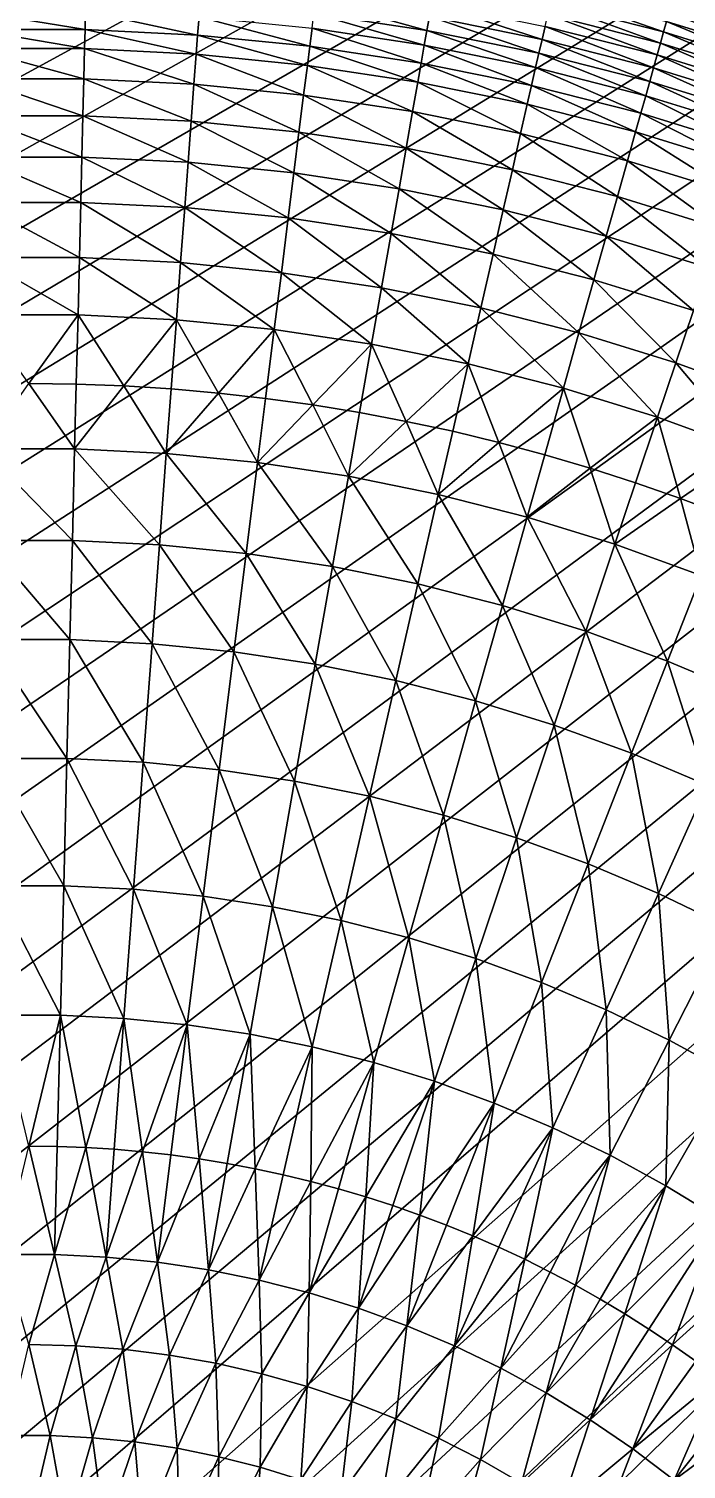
# Model space of a CAD drawing. Header units: millimetres. Extents: x -260 to 430, y -260 to 260.
# Drawn here: x 0 to 25.9, y 32.3 to 89 of the extents above; entities that cross this region are included whole.
import ezdxf

# ---------------------------------------------------------------- set-up
doc = ezdxf.new("R2010")
doc.units = ezdxf.units.MM
doc.header["$MEASUREMENT"] = 0
doc.layers.add('MESH_3D', color=2, linetype='CONTINUOUS')

msp = doc.modelspace()

# ---------------------------------------------------------------- linework, layer by layer
at = {"layer": 'MESH_3D'}
for points in [[(181.542, 186.125, 2950), (-259.919, 6.482, 2950), (-260, 0, 2950)], [(181.542, 186.125, 2950), (-260, 0, 2950), (-259.919, -6.482, 2950)], [(181.542, 186.125, 2950), (-259.677, 12.96, 2950), (-259.919, 6.482, 2950)], [(181.542, 186.125, 2950), (-259.919, -6.482, 2950), (-259.677, -12.96, 2950)], [(181.542, 186.125, 2950), (-259.273, 19.43, 2950), (-259.677, 12.96, 2950)], [(181.542, 186.125, 2950), (-259.677, -12.96, 2950), (-259.273, -19.43, 2950)], [(181.542, 186.125, 2950), (-258.708, 25.888, 2950), (-259.273, 19.43, 2950)], [(181.542, 186.125, 2950), (-259.273, -19.43, 2950), (-258.708, -25.888, 2950)], [(181.542, 186.125, 2950), (-257.982, 32.329, 2950), (-258.708, 25.888, 2950)], [(181.542, 186.125, 2950), (-258.708, -25.888, 2950), (-257.982, -32.329, 2950)], [(181.542, 186.125, 2950), (-257.096, 38.751, 2950), (-257.982, 32.329, 2950)], [(181.542, 186.125, 2950), (-257.982, -32.329, 2950), (-257.096, -38.751, 2950)], [(181.542, 186.125, 2950), (-256.05, 45.149, 2950), (-257.096, 38.751, 2950)], [(181.542, 186.125, 2950), (-257.096, -38.751, 2950), (-256.05, -45.149, 2950)], [(181.542, 186.125, 2950), (-254.845, 51.518, 2950), (-256.05, 45.149, 2950)], [(181.542, 186.125, 2950), (-256.05, -45.149, 2950), (-254.845, -51.518, 2950)], [(181.542, 186.125, 2950), (-253.481, 57.855, 2950), (-254.845, 51.518, 2950)], [(181.542, 186.125, 2950), (-254.845, -51.518, 2950), (-253.481, -57.855, 2950)], [(181.542, 186.125, 2950), (-251.96, 64.157, 2950), (-253.481, 57.855, 2950)], [(181.542, 186.125, 2950), (-253.481, -57.855, 2950), (-251.96, -64.157, 2950)], [(181.542, 186.125, 2950), (-250.282, 70.419, 2950), (-251.96, 64.157, 2950)], [(181.542, 186.125, 2950), (-251.96, -64.157, 2950), (-250.282, -70.419, 2950)], [(181.542, 186.125, 2950), (-248.449, 76.636, 2950), (-250.282, 70.419, 2950)], [(181.542, 186.125, 2950), (-250.282, -70.419, 2950), (-248.449, -76.636, 2950)], [(181.542, 186.125, 2950), (-246.461, 82.807, 2950), (-248.449, 76.636, 2950)], [(181.542, 186.125, 2950), (-248.449, -76.636, 2950), (-246.461, -82.807, 2950)], [(181.542, 186.125, 2950), (-246.461, -82.807, 2950), (-244.32, -88.925, 2950)], [(181.542, 186.125, 2950), (-236.992, 106.935, 2950), (-246.461, 82.807, 2950)], [(181.542, 186.125, 2950), (-244.32, -88.925, 2950), (-242.027, -94.989, 2950)], [(181.542, 186.125, 2950), (-242.027, -94.989, 2950), (-239.584, -100.993, 2950)], [(181.542, 186.125, 2950), (-239.584, -100.993, 2950), (-236.992, -106.935, 2950)], [(181.542, 186.125, 2950), (-236.992, -106.935, 2950), (-234.252, -112.81, 2950)], [(181.542, 186.125, 2950), (-234.252, -112.81, 2950), (-231.367, -118.615, 2950)], [(181.542, 186.125, 2950), (-231.367, -118.615, 2950), (-228.338, -124.346, 2950)], [(181.542, 186.125, 2950), (-228.338, -124.346, 2950), (-225.167, -130, 2950)], [(181.542, 186.125, 2950), (-225.167, -130, 2950), (-221.856, -135.573, 2950)], [(181.542, 186.125, 2950), (-221.856, -135.573, 2950), (-218.407, -141.062, 2950)], [(181.542, 186.125, 2950), (-218.407, -141.062, 2950), (-214.822, -146.463, 2950)], [(181.542, 186.125, 2950), (-214.822, -146.463, 2950), (-211.104, -151.773, 2950)], [(181.542, 186.125, 2950), (-211.104, -151.773, 2950), (-207.254, -156.989, 2950)], [(181.542, 186.125, 2950), (-207.254, -156.989, 2950), (-203.276, -162.107, 2950)], [(181.542, 186.125, 2950), (-203.276, -162.107, 2950), (-199.172, -167.125, 2950)], [(181.542, 186.125, 2950), (-199.172, -167.125, 2950), (-194.943, -172.038, 2950)], [(181.542, 186.125, 2950), (-194.943, -172.038, 2950), (-190.593, -176.845, 2950)], [(181.542, 186.125, 2950), (-190.593, -176.845, 2950), (-186.125, -181.542, 2950)], [(181.542, 186.125, 2950), (-186.125, -181.542, 2950), (-181.542, -186.125, 2950)], [(181.542, 186.125, 2950), (-181.542, -186.125, 2950), (-176.845, -190.593, 2950)], [(181.542, 186.125, 2950), (-176.845, -190.593, 2950), (-172.038, -194.943, 2950)], [(181.542, 186.125, 2950), (-172.038, -194.943, 2950), (-167.125, -199.172, 2950)], [(181.542, 186.125, 2950), (-167.125, -199.172, 2950), (-162.107, -203.276, 2950)], [(181.542, 186.125, 2950), (-162.107, -203.276, 2950), (-156.989, -207.254, 2950)], [(181.542, 186.125, 2950), (-156.989, -207.254, 2950), (-151.773, -211.104, 2950)], [(181.542, 186.125, 2950), (-151.773, -211.104, 2950), (-146.463, -214.822, 2950)], [(181.542, 186.125, 2950), (-146.463, -214.822, 2950), (-141.062, -218.407, 2950)], [(181.542, 186.125, 2950), (-141.062, -218.407, 2950), (-135.573, -221.856, 2950)], [(181.542, 186.125, 2950), (-135.573, -221.856, 2950), (-130, -225.167, 2950)], [(181.542, 186.125, 2950), (-130, -225.167, 2950), (-124.346, -228.338, 2950)], [(181.542, 186.125, 2950), (-124.346, -228.338, 2950), (-118.615, -231.367, 2950)], [(181.542, 186.125, 2950), (-118.615, -231.367, 2950), (-112.81, -234.252, 2950)], [(181.542, 186.125, 2950), (-112.81, -234.252, 2950), (-106.935, -236.992, 2950)], [(181.542, 186.125, 2950), (-106.935, -236.992, 2950), (-100.993, -239.584, 2950)], [(181.542, 186.125, 2950), (-100.993, -239.584, 2950), (-94.989, -242.027, 2950)], [(181.542, 186.125, 2950), (-94.989, -242.027, 2950), (-88.925, -244.32, 2950)], [(181.542, 186.125, 2950), (-88.925, -244.32, 2950), (-82.807, -246.461, 2950)], [(181.542, 186.125, 2950), (-82.807, -246.461, 2950), (-76.636, -248.449, 2950)], [(181.542, 186.125, 2950), (-76.636, -248.449, 2950), (-70.419, -250.282, 2950)], [(181.542, 186.125, 2950), (-70.419, -250.282, 2950), (-64.157, -251.96, 2950)], [(181.542, 186.125, 2950), (-64.157, -251.96, 2950), (-57.855, -253.481, 2950)], [(181.542, 186.125, 2950), (-57.855, -253.481, 2950), (-51.518, -254.845, 2950)], [(181.542, 186.125, 2950), (-51.518, -254.845, 2950), (-45.149, -256.05, 2950)], [(181.542, 186.125, 2950), (-45.149, -256.05, 2950), (-38.751, -257.096, 2950)], [(181.542, 186.125, 2950), (-38.751, -257.096, 2950), (-32.329, -257.982, 2950)], [(181.542, 186.125, 2950), (-32.329, -257.982, 2950), (-25.888, -258.708, 2950)], [(181.542, 186.125, 2950), (-25.888, -258.708, 2950), (-19.43, -259.273, 2950)], [(181.542, 186.125, 2950), (-19.43, -259.273, 2950), (-12.96, -259.677, 2950)], [(181.542, 186.125, 2950), (-12.96, -259.677, 2950), (-6.482, -259.919, 2950)], [(181.542, 186.125, 2950), (-6.482, -259.919, 2950), (0, -260, 2950)], [(181.542, 186.125, 2950), (0, -260, 2950), (6.482, -259.919, 2950)], [(181.542, 186.125, 2950), (6.482, -259.919, 2950), (12.96, -259.677, 2950)], [(181.542, 186.125, 2950), (12.96, -259.677, 2950), (19.43, -259.273, 2950)], [(181.542, 186.125, 2950), (19.43, -259.273, 2950), (25.888, -258.708, 2950)], [(11.292, 90.111, -13.942), (15.673, 88.888, -14.817), (11.223, 89.559, -14.817)], [(11.292, 90.111, -13.942), (15.77, 89.436, -13.942), (15.673, 88.888, -14.817)], [(20.628, 90.379, -10.381), (24.994, 88.833, -11.28), (20.535, 89.969, -11.28)], [(20.628, 90.379, -10.381), (25.108, 89.239, -10.381), (24.994, 88.833, -11.28)], [(25.391, 90.243, -7.688), (29.758, 88.57, -8.586), (25.306, 89.943, -8.586)], [(25.466, 90.511, -6.786), (29.857, 88.866, -7.688), (25.391, 90.243, -7.688)], [(25.391, 90.243, -7.688), (29.857, 88.866, -7.688), (29.758, 88.57, -8.586)], [(25.466, 90.511, -6.786), (29.946, 89.129, -6.786), (29.857, 88.866, -7.688)], [(-2.236, 89.65, -15.675), (2.218, 88.932, -16.667), (-2.218, 88.932, -16.667)], [(-2.236, 89.65, -15.675), (2.236, 89.65, -15.675), (2.218, 88.932, -16.667)], [(2.236, 89.65, -15.675), (6.648, 88.711, -16.667), (2.218, 88.932, -16.667)], [(2.236, 89.65, -15.675), (6.702, 89.427, -15.675), (6.648, 88.711, -16.667)], [(11.223, 89.559, -14.817), (15.572, 88.315, -15.675), (11.151, 88.982, -15.675)], [(11.223, 89.559, -14.817), (15.673, 88.888, -14.817), (15.572, 88.315, -15.675)], [(15.861, 89.953, -13.056), (20.208, 88.538, -13.942), (15.77, 89.436, -13.942)], [(15.861, 89.953, -13.056), (20.325, 89.051, -13.056), (20.208, 88.538, -13.942)], [(20.535, 89.969, -11.28), (24.871, 88.396, -12.172), (20.434, 89.526, -12.172)], [(20.535, 89.969, -11.28), (24.994, 88.833, -11.28), (24.871, 88.396, -12.172)], [(25.211, 89.607, -9.487), (29.525, 87.876, -10.381), (25.108, 89.239, -10.381)], [(25.306, 89.943, -8.586), (29.647, 88.239, -9.487), (25.211, 89.607, -9.487)], [(25.211, 89.607, -9.487), (29.647, 88.239, -9.487), (29.525, 87.876, -10.381)], [(25.306, 89.943, -8.586), (29.758, 88.57, -8.586), (29.647, 88.239, -9.487)], [(6.702, 89.427, -15.675), (11.062, 88.27, -16.667), (6.648, 88.711, -16.667)], [(6.702, 89.427, -15.675), (11.151, 88.982, -15.675), (11.062, 88.27, -16.667)], [(11.151, 88.982, -15.675), (15.448, 87.609, -16.667), (11.062, 88.27, -16.667)], [(11.151, 88.982, -15.675), (15.572, 88.315, -15.675), (15.448, 87.609, -16.667)], [(15.77, 89.436, -13.942), (20.085, 87.997, -14.817), (15.673, 88.888, -14.817)], [(15.77, 89.436, -13.942), (20.208, 88.538, -13.942), (20.085, 87.997, -14.817)], [(20.325, 89.051, -13.056), (24.596, 87.421, -13.942), (20.208, 88.538, -13.942)], [(20.434, 89.526, -12.172), (24.739, 87.927, -13.056), (20.325, 89.051, -13.056)], [(20.325, 89.051, -13.056), (24.739, 87.927, -13.056), (24.596, 87.421, -13.942)], [(20.434, 89.526, -12.172), (24.871, 88.396, -12.172), (24.739, 87.927, -13.056)], [(25.108, 89.239, -10.381), (29.391, 87.477, -11.28), (24.994, 88.833, -11.28)], [(25.108, 89.239, -10.381), (29.525, 87.876, -10.381), (29.391, 87.477, -11.28)], [(-2.218, 88.932, -16.667), (2.218, 88.932, -16.667), (2.199, 88.176, -17.643)], [(-2.218, 88.932, -16.667), (2.199, 88.176, -17.643), (-2.199, 88.176, -17.643)], [(2.218, 88.932, -16.667), (6.591, 87.957, -17.643), (2.199, 88.176, -17.643)], [(2.218, 88.932, -16.667), (6.648, 88.711, -16.667), (6.591, 87.957, -17.643)], [(6.648, 88.711, -16.667), (10.968, 87.519, -17.643), (6.591, 87.957, -17.643)], [(6.648, 88.711, -16.667), (11.062, 88.27, -16.667), (10.968, 87.519, -17.643)], [(15.673, 88.888, -14.817), (19.955, 87.429, -15.675), (15.572, 88.315, -15.675)], [(15.673, 88.888, -14.817), (20.085, 87.997, -14.817), (19.955, 87.429, -15.675)], [(20.208, 88.538, -13.942), (24.446, 86.886, -14.817), (20.085, 87.997, -14.817)], [(20.208, 88.538, -13.942), (24.596, 87.421, -13.942), (24.446, 86.886, -14.817)], [(24.994, 88.833, -11.28), (29.246, 87.046, -12.172), (24.871, 88.396, -12.172)], [(24.994, 88.833, -11.28), (29.391, 87.477, -11.28), (29.246, 87.046, -12.172)], [(-2.199, 88.176, -17.643), (2.169, 86.993, -19.056), (-2.169, 86.993, -19.056)], [(-2.199, 88.176, -17.643), (2.199, 88.176, -17.643), (2.169, 86.993, -19.056)], [(2.199, 88.176, -17.643), (6.503, 86.777, -19.056), (2.169, 86.993, -19.056)], [(2.199, 88.176, -17.643), (6.591, 87.957, -17.643), (6.503, 86.777, -19.056)], [(6.591, 87.957, -17.643), (10.82, 86.345, -19.056), (6.503, 86.777, -19.056)], [(6.591, 87.957, -17.643), (10.968, 87.519, -17.643), (10.82, 86.345, -19.056)], [(11.062, 88.27, -16.667), (15.316, 86.864, -17.643), (10.968, 87.519, -17.643)], [(11.062, 88.27, -16.667), (15.448, 87.609, -16.667), (15.316, 86.864, -17.643)], [(15.572, 88.315, -15.675), (19.795, 86.73, -16.667), (15.448, 87.609, -16.667)], [(15.572, 88.315, -15.675), (19.955, 87.429, -15.675), (19.795, 86.73, -16.667)], [(20.085, 87.997, -14.817), (24.288, 86.326, -15.675), (19.955, 87.429, -15.675)], [(20.085, 87.997, -14.817), (24.446, 86.886, -14.817), (24.288, 86.326, -15.675)], [(24.739, 87.927, -13.056), (28.923, 86.086, -13.942), (24.596, 87.421, -13.942)], [(24.871, 88.396, -12.172), (29.091, 86.584, -13.056), (24.739, 87.927, -13.056)], [(24.739, 87.927, -13.056), (29.091, 86.584, -13.056), (28.923, 86.086, -13.942)], [(24.871, 88.396, -12.172), (29.246, 87.046, -12.172), (29.091, 86.584, -13.056)], [(10.968, 87.519, -17.643), (15.111, 85.698, -19.056), (10.82, 86.345, -19.056)], [(10.968, 87.519, -17.643), (15.316, 86.864, -17.643), (15.111, 85.698, -19.056)], [(15.448, 87.609, -16.667), (19.627, 85.992, -17.643), (15.316, 86.864, -17.643)], [(15.448, 87.609, -16.667), (19.795, 86.73, -16.667), (19.627, 85.992, -17.643)], [(19.955, 87.429, -15.675), (24.094, 85.635, -16.667), (19.795, 86.73, -16.667)], [(19.955, 87.429, -15.675), (24.288, 86.326, -15.675), (24.094, 85.635, -16.667)], [(24.596, 87.421, -13.942), (28.746, 85.559, -14.817), (24.446, 86.886, -14.817)], [(24.596, 87.421, -13.942), (28.923, 86.086, -13.942), (28.746, 85.559, -14.817)], [(-2.169, 86.993, -19.056), (2.133, 85.53, -20.646), (-2.133, 85.53, -20.646)], [(-2.169, 86.993, -19.056), (2.169, 86.993, -19.056), (2.133, 85.53, -20.646)], [(2.169, 86.993, -19.056), (6.394, 85.318, -20.646), (2.133, 85.53, -20.646)], [(2.169, 86.993, -19.056), (6.503, 86.777, -19.056), (6.394, 85.318, -20.646)], [(6.503, 86.777, -19.056), (10.638, 84.893, -20.646), (6.394, 85.318, -20.646)], [(6.503, 86.777, -19.056), (10.82, 86.345, -19.056), (10.638, 84.893, -20.646)], [(15.316, 86.864, -17.643), (19.364, 84.839, -19.056), (15.111, 85.698, -19.056)], [(15.316, 86.864, -17.643), (19.627, 85.992, -17.643), (19.364, 84.839, -19.056)], [(19.795, 86.73, -16.667), (23.889, 84.907, -17.643), (19.627, 85.992, -17.643)], [(19.795, 86.73, -16.667), (24.094, 85.635, -16.667), (23.889, 84.907, -17.643)], [(24.446, 86.886, -14.817), (28.561, 85.008, -15.675), (24.288, 86.326, -15.675)], [(24.446, 86.886, -14.817), (28.746, 85.559, -14.817), (28.561, 85.008, -15.675)], [(10.82, 86.345, -19.056), (14.857, 84.257, -20.646), (10.638, 84.893, -20.646)], [(10.82, 86.345, -19.056), (15.111, 85.698, -19.056), (14.857, 84.257, -20.646)], [(24.288, 86.326, -15.675), (28.333, 84.328, -16.667), (24.094, 85.635, -16.667)], [(24.288, 86.326, -15.675), (28.561, 85.008, -15.675), (28.333, 84.328, -16.667)], [(15.111, 85.698, -19.056), (19.038, 83.412, -20.646), (14.857, 84.257, -20.646)], [(15.111, 85.698, -19.056), (19.364, 84.839, -19.056), (19.038, 83.412, -20.646)], [(19.627, 85.992, -17.643), (23.569, 83.768, -19.056), (19.364, 84.839, -19.056)], [(19.627, 85.992, -17.643), (23.889, 84.907, -17.643), (23.569, 83.768, -19.056)], [(24.094, 85.635, -16.667), (28.092, 83.611, -17.643), (23.889, 84.907, -17.643)], [(24.094, 85.635, -16.667), (28.333, 84.328, -16.667), (28.092, 83.611, -17.643)], [(-2.133, 85.53, -20.646), (2.093, 83.912, -22.245), (-2.093, 83.912, -22.245)], [(-2.133, 85.53, -20.646), (2.133, 85.53, -20.646), (2.093, 83.912, -22.245)], [(2.133, 85.53, -20.646), (6.273, 83.704, -22.245), (2.093, 83.912, -22.245)], [(2.133, 85.53, -20.646), (6.394, 85.318, -20.646), (6.273, 83.704, -22.245)], [(6.394, 85.318, -20.646), (10.437, 83.287, -22.245), (6.273, 83.704, -22.245)], [(6.394, 85.318, -20.646), (10.638, 84.893, -20.646), (10.437, 83.287, -22.245)], [(10.638, 84.893, -20.646), (14.576, 82.663, -22.245), (10.437, 83.287, -22.245)], [(10.638, 84.893, -20.646), (14.857, 84.257, -20.646), (14.576, 82.663, -22.245)], [(19.364, 84.839, -19.056), (23.172, 82.359, -20.646), (19.038, 83.412, -20.646)], [(19.364, 84.839, -19.056), (23.569, 83.768, -19.056), (23.172, 82.359, -20.646)], [(23.889, 84.907, -17.643), (27.715, 82.489, -19.056), (23.569, 83.768, -19.056)], [(23.889, 84.907, -17.643), (28.092, 83.611, -17.643), (27.715, 82.489, -19.056)], [(-2.093, 83.912, -22.245), (2.048, 82.129, -23.852), (-2.048, 82.129, -23.852)], [(-2.093, 83.912, -22.245), (2.093, 83.912, -22.245), (2.048, 82.129, -23.852)], [(2.093, 83.912, -22.245), (6.139, 81.924, -23.852), (2.048, 82.129, -23.852)], [(2.093, 83.912, -22.245), (6.273, 83.704, -22.245), (6.139, 81.924, -23.852)], [(14.857, 84.257, -20.646), (18.678, 81.834, -22.245), (14.576, 82.663, -22.245)], [(14.857, 84.257, -20.646), (19.038, 83.412, -20.646), (18.678, 81.834, -22.245)], [(6.273, 83.704, -22.245), (10.215, 81.517, -23.852), (6.139, 81.924, -23.852)], [(6.273, 83.704, -22.245), (10.437, 83.287, -22.245), (10.215, 81.517, -23.852)], [(19.038, 83.412, -20.646), (22.734, 80.801, -22.245), (18.678, 81.834, -22.245)], [(19.038, 83.412, -20.646), (23.172, 82.359, -20.646), (22.734, 80.801, -22.245)], [(23.569, 83.768, -19.056), (27.249, 81.102, -20.646), (23.172, 82.359, -20.646)], [(23.569, 83.768, -19.056), (27.715, 82.489, -19.056), (27.249, 81.102, -20.646)], [(10.437, 83.287, -22.245), (14.266, 80.906, -23.852), (10.215, 81.517, -23.852)], [(10.437, 83.287, -22.245), (14.576, 82.663, -22.245), (14.266, 80.906, -23.852)], [(14.576, 82.663, -22.245), (18.281, 80.094, -23.852), (14.266, 80.906, -23.852)], [(14.576, 82.663, -22.245), (18.678, 81.834, -22.245), (18.281, 80.094, -23.852)], [(23.172, 82.359, -20.646), (26.733, 79.568, -22.245), (22.734, 80.801, -22.245)], [(23.172, 82.359, -20.646), (27.249, 81.102, -20.646), (26.733, 79.568, -22.245)], [(-2.048, 82.129, -23.852), (1.994, 79.957, -25.632), (-1.994, 79.957, -25.632)], [(-2.048, 82.129, -23.852), (2.048, 82.129, -23.852), (1.994, 79.957, -25.632)], [(2.048, 82.129, -23.852), (5.977, 79.758, -25.632), (1.994, 79.957, -25.632)], [(2.048, 82.129, -23.852), (6.139, 81.924, -23.852), (5.977, 79.758, -25.632)], [(6.139, 81.924, -23.852), (9.945, 79.361, -25.632), (5.977, 79.758, -25.632)], [(6.139, 81.924, -23.852), (10.215, 81.517, -23.852), (9.945, 79.361, -25.632)], [(18.678, 81.834, -22.245), (22.251, 79.084, -23.852), (18.281, 80.094, -23.852)], [(18.678, 81.834, -22.245), (22.734, 80.801, -22.245), (22.251, 79.084, -23.852)], [(10.215, 81.517, -23.852), (13.889, 78.766, -25.632), (9.945, 79.361, -25.632)], [(10.215, 81.517, -23.852), (14.266, 80.906, -23.852), (13.889, 78.766, -25.632)], [(14.266, 80.906, -23.852), (17.798, 77.976, -25.632), (13.889, 78.766, -25.632)], [(14.266, 80.906, -23.852), (18.281, 80.094, -23.852), (17.798, 77.976, -25.632)], [(22.734, 80.801, -22.245), (26.165, 77.876, -23.852), (22.251, 79.084, -23.852)], [(22.734, 80.801, -22.245), (26.733, 79.568, -22.245), (26.165, 77.876, -23.852)], [(-1.994, 79.957, -25.632), (1.994, 79.957, -25.632), (1.938, 77.705, -27.31)], [(-1.994, 79.957, -25.632), (1.938, 77.705, -27.31), (-1.938, 77.705, -27.31)], [(1.994, 79.957, -25.632), (5.809, 77.511, -27.31), (1.938, 77.705, -27.31)], [(1.994, 79.957, -25.632), (5.977, 79.758, -25.632), (5.809, 77.511, -27.31)], [(18.281, 80.094, -23.852), (21.662, 76.992, -25.632), (17.798, 77.976, -25.632)], [(18.281, 80.094, -23.852), (22.251, 79.084, -23.852), (21.662, 76.992, -25.632)], [(5.977, 79.758, -25.632), (9.665, 77.126, -27.31), (5.809, 77.511, -27.31)], [(5.977, 79.758, -25.632), (9.945, 79.361, -25.632), (9.665, 77.126, -27.31)], [(9.945, 79.361, -25.632), (13.497, 76.548, -27.31), (9.665, 77.126, -27.31)], [(9.945, 79.361, -25.632), (13.889, 78.766, -25.632), (13.497, 76.548, -27.31)], [(22.251, 79.084, -23.852), (25.473, 75.817, -25.632), (21.662, 76.992, -25.632)], [(22.251, 79.084, -23.852), (26.165, 77.876, -23.852), (25.473, 75.817, -25.632)], [(13.889, 78.766, -25.632), (17.296, 75.78, -27.31), (13.497, 76.548, -27.31)], [(13.889, 78.766, -25.632), (17.798, 77.976, -25.632), (17.296, 75.78, -27.31)], [(-1.938, 77.705, -27.31), (1.938, 77.705, -27.31), (0, 75, -29.155)], [(1.938, 77.705, -27.31), (1.87, 74.977, -29.155), (0, 75, -29.155)], [(1.938, 77.705, -27.31), (3.738, 74.907, -29.155), (1.87, 74.977, -29.155)], [(1.938, 77.705, -27.31), (5.809, 77.511, -27.31), (3.738, 74.907, -29.155)], [(17.798, 77.976, -25.632), (21.052, 74.824, -27.31), (17.296, 75.78, -27.31)], [(17.798, 77.976, -25.632), (21.662, 76.992, -25.632), (21.052, 74.824, -27.31)], [(26.165, 77.876, -23.852), (29.22, 74.453, -25.632), (25.473, 75.817, -25.632)], [(5.809, 77.511, -27.31), (5.605, 74.79, -29.155), (3.738, 74.907, -29.155)], [(5.809, 77.511, -27.31), (7.468, 74.627, -29.155), (5.605, 74.79, -29.155)], [(5.809, 77.511, -27.31), (9.665, 77.126, -27.31), (7.468, 74.627, -29.155)], [(9.665, 77.126, -27.31), (9.326, 74.418, -29.155), (7.468, 74.627, -29.155)], [(9.665, 77.126, -27.31), (11.178, 74.162, -29.155), (9.326, 74.418, -29.155)], [(9.665, 77.126, -27.31), (13.497, 76.548, -27.31), (11.178, 74.162, -29.155)], [(13.497, 76.548, -27.31), (13.024, 73.861, -29.155), (11.178, 74.162, -29.155)], [(13.497, 76.548, -27.31), (14.861, 73.513, -29.155), (13.024, 73.861, -29.155)], [(13.497, 76.548, -27.31), (17.296, 75.78, -27.31), (14.861, 73.513, -29.155)], [(21.662, 76.992, -25.632), (24.756, 73.681, -27.31), (21.052, 74.824, -27.31)], [(21.662, 76.992, -25.632), (25.473, 75.817, -25.632), (24.756, 73.681, -27.31)], [(17.296, 75.78, -27.31), (16.689, 73.12, -29.155), (14.861, 73.513, -29.155)], [(17.296, 75.78, -27.31), (18.507, 72.681, -29.155), (16.689, 73.12, -29.155)], [(17.296, 75.78, -27.31), (21.052, 74.824, -27.31), (18.507, 72.681, -29.155)], [(25.473, 75.817, -25.632), (28.398, 72.356, -27.31), (24.756, 73.681, -27.31)], [(25.473, 75.817, -25.632), (29.22, 74.453, -25.632), (28.398, 72.356, -27.31)], [(-1.806, 72.431, -30.723), (0, 75, -29.155), (1.806, 72.431, -30.723)], [(1.806, 72.431, -30.723), (0, 75, -29.155), (1.87, 74.977, -29.155)], [(1.806, 72.431, -30.723), (1.87, 74.977, -29.155), (3.738, 74.907, -29.155)], [(1.806, 72.431, -30.723), (3.738, 74.907, -29.155), (5.414, 72.251, -30.723)], [(5.414, 72.251, -30.723), (3.738, 74.907, -29.155), (5.605, 74.79, -29.155)], [(21.052, 74.824, -27.31), (20.313, 72.197, -29.155), (18.507, 72.681, -29.155)], [(21.052, 74.824, -27.31), (22.107, 71.668, -29.155), (20.313, 72.197, -29.155)], [(21.052, 74.824, -27.31), (24.756, 73.681, -27.31), (22.107, 71.668, -29.155)], [(5.414, 72.251, -30.723), (5.605, 74.79, -29.155), (7.468, 74.627, -29.155)], [(5.414, 72.251, -30.723), (7.468, 74.627, -29.155), (9.009, 71.891, -30.723)], [(9.009, 71.891, -30.723), (7.468, 74.627, -29.155), (9.326, 74.418, -29.155)], [(9.009, 71.891, -30.723), (9.326, 74.418, -29.155), (11.178, 74.162, -29.155)], [(9.009, 71.891, -30.723), (11.178, 74.162, -29.155), (12.581, 71.352, -30.723)], [(12.581, 71.352, -30.723), (11.178, 74.162, -29.155), (13.024, 73.861, -29.155)], [(12.581, 71.352, -30.723), (13.024, 73.861, -29.155), (14.861, 73.513, -29.155)], [(24.756, 73.681, -27.31), (23.886, 71.095, -29.155), (22.107, 71.668, -29.155)], [(24.756, 73.681, -27.31), (25.652, 70.477, -29.155), (23.886, 71.095, -29.155)], [(24.756, 73.681, -27.31), (28.398, 72.356, -27.31), (25.652, 70.477, -29.155)], [(12.581, 71.352, -30.723), (14.861, 73.513, -29.155), (16.122, 70.637, -30.723)], [(16.122, 70.637, -30.723), (14.861, 73.513, -29.155), (16.689, 73.12, -29.155)], [(16.122, 70.637, -30.723), (16.689, 73.12, -29.155), (18.507, 72.681, -29.155)], [(16.122, 70.637, -30.723), (18.507, 72.681, -29.155), (19.623, 69.745, -30.723)], [(19.623, 69.745, -30.723), (18.507, 72.681, -29.155), (20.313, 72.197, -29.155)], [(-1.806, 72.431, -30.723), (1.716, 68.82, -32.733), (-1.716, 68.82, -32.733)], [(-1.806, 72.431, -30.723), (1.806, 72.431, -30.723), (1.716, 68.82, -32.733)], [(1.806, 72.431, -30.723), (5.145, 68.649, -32.733), (1.716, 68.82, -32.733)], [(1.806, 72.431, -30.723), (5.414, 72.251, -30.723), (5.145, 68.649, -32.733)], [(5.414, 72.251, -30.723), (8.56, 68.307, -32.733), (5.145, 68.649, -32.733)], [(5.414, 72.251, -30.723), (9.009, 71.891, -30.723), (8.56, 68.307, -32.733)], [(19.623, 69.745, -30.723), (20.313, 72.197, -29.155), (22.107, 71.668, -29.155)], [(28.398, 72.356, -27.31), (27.401, 69.816, -29.155), (25.652, 70.477, -29.155)], [(9.009, 71.891, -30.723), (11.954, 67.796, -32.733), (8.56, 68.307, -32.733)], [(9.009, 71.891, -30.723), (12.581, 71.352, -30.723), (11.954, 67.796, -32.733)], [(19.623, 69.745, -30.723), (22.107, 71.668, -29.155), (23.075, 68.68, -30.723)], [(23.075, 68.68, -30.723), (22.107, 71.668, -29.155), (23.886, 71.095, -29.155)], [(12.581, 71.352, -30.723), (15.319, 67.116, -32.733), (11.954, 67.796, -32.733)], [(12.581, 71.352, -30.723), (16.122, 70.637, -30.723), (15.319, 67.116, -32.733)], [(23.075, 68.68, -30.723), (23.886, 71.095, -29.155), (25.652, 70.477, -29.155)], [(16.122, 70.637, -30.723), (18.645, 66.269, -32.733), (15.319, 67.116, -32.733)], [(16.122, 70.637, -30.723), (19.623, 69.745, -30.723), (18.645, 66.269, -32.733)], [(23.075, 68.68, -30.723), (25.652, 70.477, -29.155), (26.47, 67.445, -30.723)], [(26.47, 67.445, -30.723), (25.652, 70.477, -29.155), (27.401, 69.816, -29.155)], [(19.623, 69.745, -30.723), (21.925, 65.257, -32.733), (18.645, 66.269, -32.733)], [(19.623, 69.745, -30.723), (23.075, 68.68, -30.723), (21.925, 65.257, -32.733)], [(-1.716, 68.82, -32.733), (1.716, 68.82, -32.733), (1.619, 64.924, -34.667)], [(-1.716, 68.82, -32.733), (1.619, 64.924, -34.667), (-1.619, 64.924, -34.667)], [(1.716, 68.82, -32.733), (4.853, 64.763, -34.667), (1.619, 64.924, -34.667)], [(1.716, 68.82, -32.733), (5.145, 68.649, -32.733), (4.853, 64.763, -34.667)], [(5.145, 68.649, -32.733), (8.075, 64.44, -34.667), (4.853, 64.763, -34.667)], [(5.145, 68.649, -32.733), (8.56, 68.307, -32.733), (8.075, 64.44, -34.667)], [(23.075, 68.68, -30.723), (25.151, 64.083, -32.733), (21.925, 65.257, -32.733)], [(23.075, 68.68, -30.723), (26.47, 67.445, -30.723), (25.151, 64.083, -32.733)], [(8.56, 68.307, -32.733), (11.277, 63.958, -34.667), (8.075, 64.44, -34.667)], [(8.56, 68.307, -32.733), (11.954, 67.796, -32.733), (11.277, 63.958, -34.667)], [(11.954, 67.796, -32.733), (14.451, 63.316, -34.667), (11.277, 63.958, -34.667)], [(11.954, 67.796, -32.733), (15.319, 67.116, -32.733), (14.451, 63.316, -34.667)], [(26.47, 67.445, -30.723), (28.314, 62.75, -32.733), (25.151, 64.083, -32.733)], [(15.319, 67.116, -32.733), (17.59, 62.517, -34.667), (14.451, 63.316, -34.667)], [(15.319, 67.116, -32.733), (18.645, 66.269, -32.733), (17.59, 62.517, -34.667)], [(18.645, 66.269, -32.733), (20.684, 61.562, -34.667), (17.59, 62.517, -34.667)], [(18.645, 66.269, -32.733), (21.925, 65.257, -32.733), (20.684, 61.562, -34.667)], [(21.925, 65.257, -32.733), (23.727, 60.455, -34.667), (20.684, 61.562, -34.667)], [(21.925, 65.257, -32.733), (25.151, 64.083, -32.733), (23.727, 60.455, -34.667)], [(-1.619, 64.924, -34.667), (1.619, 64.924, -34.667), (1.503, 60.252, -36.717)], [(-1.619, 64.924, -34.667), (1.503, 60.252, -36.717), (-1.503, 60.252, -36.717)], [(1.619, 64.924, -34.667), (4.504, 60.102, -36.717), (1.503, 60.252, -36.717)], [(1.619, 64.924, -34.667), (4.853, 64.763, -34.667), (4.504, 60.102, -36.717)], [(4.853, 64.763, -34.667), (7.494, 59.803, -36.717), (4.504, 60.102, -36.717)], [(4.853, 64.763, -34.667), (8.075, 64.44, -34.667), (7.494, 59.803, -36.717)], [(8.075, 64.44, -34.667), (10.466, 59.355, -36.717), (7.494, 59.803, -36.717)], [(8.075, 64.44, -34.667), (11.277, 63.958, -34.667), (10.466, 59.355, -36.717)], [(25.151, 64.083, -32.733), (26.711, 59.197, -34.667), (23.727, 60.455, -34.667)], [(25.151, 64.083, -32.733), (28.314, 62.75, -32.733), (26.711, 59.197, -34.667)], [(11.277, 63.958, -34.667), (13.412, 58.76, -36.717), (10.466, 59.355, -36.717)], [(11.277, 63.958, -34.667), (14.451, 63.316, -34.667), (13.412, 58.76, -36.717)], [(14.451, 63.316, -34.667), (16.324, 58.018, -36.717), (13.412, 58.76, -36.717)], [(14.451, 63.316, -34.667), (17.59, 62.517, -34.667), (16.324, 58.018, -36.717)], [(17.59, 62.517, -34.667), (19.195, 57.132, -36.717), (16.324, 58.018, -36.717)], [(17.59, 62.517, -34.667), (20.684, 61.562, -34.667), (19.195, 57.132, -36.717)], [(20.684, 61.562, -34.667), (22.019, 56.105, -36.717), (19.195, 57.132, -36.717)], [(20.684, 61.562, -34.667), (23.727, 60.455, -34.667), (22.019, 56.105, -36.717)], [(-1.503, 60.252, -36.717), (1.378, 55.238, -38.639), (-1.378, 55.238, -38.639)], [(-1.503, 60.252, -36.717), (1.503, 60.252, -36.717), (1.378, 55.238, -38.639)], [(1.503, 60.252, -36.717), (4.129, 55.101, -38.639), (1.378, 55.238, -38.639)], [(1.503, 60.252, -36.717), (4.504, 60.102, -36.717), (4.129, 55.101, -38.639)], [(4.504, 60.102, -36.717), (6.871, 54.826, -38.639), (4.129, 55.101, -38.639)], [(4.504, 60.102, -36.717), (7.494, 59.803, -36.717), (6.871, 54.826, -38.639)], [(23.727, 60.455, -34.667), (24.789, 54.937, -36.717), (22.019, 56.105, -36.717)], [(23.727, 60.455, -34.667), (26.711, 59.197, -34.667), (24.789, 54.937, -36.717)], [(7.494, 59.803, -36.717), (9.595, 54.416, -38.639), (6.871, 54.826, -38.639)], [(7.494, 59.803, -36.717), (10.466, 59.355, -36.717), (9.595, 54.416, -38.639)], [(10.466, 59.355, -36.717), (12.295, 53.87, -38.639), (9.595, 54.416, -38.639)], [(10.466, 59.355, -36.717), (13.412, 58.76, -36.717), (12.295, 53.87, -38.639)], [(26.711, 59.197, -34.667), (27.496, 53.633, -36.717), (24.789, 54.937, -36.717)], [(13.412, 58.76, -36.717), (14.965, 53.19, -38.639), (12.295, 53.87, -38.639)], [(13.412, 58.76, -36.717), (16.324, 58.018, -36.717), (14.965, 53.19, -38.639)], [(16.324, 58.018, -36.717), (17.598, 52.378, -38.639), (14.965, 53.19, -38.639)], [(16.324, 58.018, -36.717), (19.195, 57.132, -36.717), (17.598, 52.378, -38.639)], [(19.195, 57.132, -36.717), (20.187, 51.436, -38.639), (17.598, 52.378, -38.639)], [(19.195, 57.132, -36.717), (22.019, 56.105, -36.717), (20.187, 51.436, -38.639)], [(22.019, 56.105, -36.717), (22.726, 50.365, -38.639), (20.187, 51.436, -38.639)], [(22.019, 56.105, -36.717), (24.789, 54.937, -36.717), (22.726, 50.365, -38.639)], [(-1.378, 55.238, -38.639), (1.251, 50.144, -40.339), (-1.251, 50.144, -40.339)], [(-1.378, 55.238, -38.639), (1.378, 55.238, -38.639), (1.251, 50.144, -40.339)], [(1.378, 55.238, -38.639), (3.748, 50.02, -40.339), (1.251, 50.144, -40.339)], [(1.378, 55.238, -38.639), (4.129, 55.101, -38.639), (3.748, 50.02, -40.339)], [(4.129, 55.101, -38.639), (6.237, 49.77, -40.339), (3.748, 50.02, -40.339)], [(4.129, 55.101, -38.639), (6.871, 54.826, -38.639), (6.237, 49.77, -40.339)], [(6.871, 54.826, -38.639), (8.71, 49.398, -40.339), (6.237, 49.77, -40.339)], [(6.871, 54.826, -38.639), (9.595, 54.416, -38.639), (8.71, 49.398, -40.339)], [(9.595, 54.416, -38.639), (11.162, 48.902, -40.339), (8.71, 49.398, -40.339)], [(9.595, 54.416, -38.639), (12.295, 53.87, -38.639), (11.162, 48.902, -40.339)], [(24.789, 54.937, -36.717), (25.208, 49.17, -38.639), (22.726, 50.365, -38.639)], [(24.789, 54.937, -36.717), (27.496, 53.633, -36.717), (25.208, 49.17, -38.639)], [(12.295, 53.87, -38.639), (13.585, 48.285, -40.339), (11.162, 48.902, -40.339)], [(12.295, 53.87, -38.639), (14.965, 53.19, -38.639), (13.585, 48.285, -40.339)], [(27.496, 53.633, -36.717), (27.628, 47.852, -38.639), (25.208, 49.17, -38.639)], [(14.965, 53.19, -38.639), (15.975, 47.548, -40.339), (13.585, 48.285, -40.339)], [(14.965, 53.19, -38.639), (17.598, 52.378, -38.639), (15.975, 47.548, -40.339)], [(17.598, 52.378, -38.639), (18.325, 46.692, -40.339), (15.975, 47.548, -40.339)], [(17.598, 52.378, -38.639), (20.187, 51.436, -38.639), (18.325, 46.692, -40.339)], [(20.187, 51.436, -38.639), (20.63, 45.721, -40.339), (18.325, 46.692, -40.339)], [(20.187, 51.436, -38.639), (22.726, 50.365, -38.639), (20.63, 45.721, -40.339)], [(-1.251, 50.144, -40.339), (1.251, 50.144, -40.339), (0, 45, -41.833)], [(1.251, 50.144, -40.339), (1.122, 44.986, -41.833), (0, 45, -41.833)], [(1.251, 50.144, -40.339), (2.243, 44.944, -41.833), (1.122, 44.986, -41.833)], [(1.251, 50.144, -40.339), (3.748, 50.02, -40.339), (2.243, 44.944, -41.833)], [(3.748, 50.02, -40.339), (3.363, 44.874, -41.833), (2.243, 44.944, -41.833)], [(3.748, 50.02, -40.339), (4.481, 44.776, -41.833), (3.363, 44.874, -41.833)], [(3.748, 50.02, -40.339), (6.237, 49.77, -40.339), (4.481, 44.776, -41.833)], [(22.726, 50.365, -38.639), (22.883, 44.636, -40.339), (20.63, 45.721, -40.339)], [(22.726, 50.365, -38.639), (25.208, 49.17, -38.639), (22.883, 44.636, -40.339)], [(6.237, 49.77, -40.339), (5.595, 44.651, -41.833), (4.481, 44.776, -41.833)], [(6.237, 49.77, -40.339), (6.707, 44.497, -41.833), (5.595, 44.651, -41.833)], [(6.237, 49.77, -40.339), (8.71, 49.398, -40.339), (6.707, 44.497, -41.833)], [(8.71, 49.398, -40.339), (7.814, 44.316, -41.833), (6.707, 44.497, -41.833)], [(8.71, 49.398, -40.339), (8.917, 44.108, -41.833), (7.814, 44.316, -41.833)], [(8.71, 49.398, -40.339), (11.162, 48.902, -40.339), (8.917, 44.108, -41.833)], [(11.162, 48.902, -40.339), (10.013, 43.872, -41.833), (8.917, 44.108, -41.833)], [(11.162, 48.902, -40.339), (11.104, 43.608, -41.833), (10.013, 43.872, -41.833)], [(11.162, 48.902, -40.339), (13.585, 48.285, -40.339), (11.104, 43.608, -41.833)], [(25.208, 49.17, -38.639), (25.08, 43.44, -40.339), (22.883, 44.636, -40.339)], [(25.208, 49.17, -38.639), (27.628, 47.852, -38.639), (25.08, 43.44, -40.339)], [(13.585, 48.285, -40.339), (12.188, 43.318, -41.833), (11.104, 43.608, -41.833)], [(13.585, 48.285, -40.339), (13.264, 43.001, -41.833), (12.188, 43.318, -41.833)], [(13.585, 48.285, -40.339), (15.975, 47.548, -40.339), (13.264, 43.001, -41.833)], [(27.628, 47.852, -38.639), (27.214, 42.136, -40.339), (25.08, 43.44, -40.339)], [(15.975, 47.548, -40.339), (14.332, 42.657, -41.833), (13.264, 43.001, -41.833)], [(15.975, 47.548, -40.339), (15.391, 42.286, -41.833), (14.332, 42.657, -41.833)], [(15.975, 47.548, -40.339), (18.325, 46.692, -40.339), (15.391, 42.286, -41.833)], [(18.325, 46.692, -40.339), (16.44, 41.889, -41.833), (15.391, 42.286, -41.833)], [(18.325, 46.692, -40.339), (17.48, 41.466, -41.833), (16.44, 41.889, -41.833)], [(18.325, 46.692, -40.339), (20.63, 45.721, -40.339), (17.48, 41.466, -41.833)], [(20.63, 45.721, -40.339), (18.508, 41.018, -41.833), (17.48, 41.466, -41.833)], [(20.63, 45.721, -40.339), (19.525, 40.544, -41.833), (18.508, 41.018, -41.833)], [(20.63, 45.721, -40.339), (22.883, 44.636, -40.339), (19.525, 40.544, -41.833)], [(-1.016, 40.73, -42.91), (0, 45, -41.833), (1.016, 40.73, -42.91)], [(1.016, 40.73, -42.91), (0, 45, -41.833), (1.122, 44.986, -41.833)], [(1.016, 40.73, -42.91), (1.122, 44.986, -41.833), (2.243, 44.944, -41.833)], [(1.016, 40.73, -42.91), (2.243, 44.944, -41.833), (3.045, 40.629, -42.91)], [(3.045, 40.629, -42.91), (2.243, 44.944, -41.833), (3.363, 44.874, -41.833)], [(3.045, 40.629, -42.91), (3.363, 44.874, -41.833), (4.481, 44.776, -41.833)], [(3.045, 40.629, -42.91), (4.481, 44.776, -41.833), (5.066, 40.427, -42.91)], [(5.066, 40.427, -42.91), (4.481, 44.776, -41.833), (5.595, 44.651, -41.833)], [(5.066, 40.427, -42.91), (5.595, 44.651, -41.833), (6.707, 44.497, -41.833)], [(5.066, 40.427, -42.91), (6.707, 44.497, -41.833), (7.075, 40.124, -42.91)], [(7.075, 40.124, -42.91), (6.707, 44.497, -41.833), (7.814, 44.316, -41.833)], [(7.075, 40.124, -42.91), (7.814, 44.316, -41.833), (8.917, 44.108, -41.833)], [(22.883, 44.636, -40.339), (20.529, 40.044, -41.833), (19.525, 40.544, -41.833)], [(22.883, 44.636, -40.339), (21.521, 39.52, -41.833), (20.529, 40.044, -41.833)], [(22.883, 44.636, -40.339), (25.08, 43.44, -40.339), (21.521, 39.52, -41.833)], [(7.075, 40.124, -42.91), (8.917, 44.108, -41.833), (9.066, 39.721, -42.91)], [(9.066, 39.721, -42.91), (8.917, 44.108, -41.833), (10.013, 43.872, -41.833)], [(9.066, 39.721, -42.91), (10.013, 43.872, -41.833), (11.104, 43.608, -41.833)], [(9.066, 39.721, -42.91), (11.104, 43.608, -41.833), (11.035, 39.22, -42.91)], [(11.035, 39.22, -42.91), (11.104, 43.608, -41.833), (12.188, 43.318, -41.833)], [(11.035, 39.22, -42.91), (12.188, 43.318, -41.833), (13.264, 43.001, -41.833)], [(25.08, 43.44, -40.339), (22.5, 38.971, -41.833), (21.521, 39.52, -41.833)], [(25.08, 43.44, -40.339), (23.465, 38.398, -41.833), (22.5, 38.971, -41.833)], [(25.08, 43.44, -40.339), (27.214, 42.136, -40.339), (23.465, 38.398, -41.833)], [(11.035, 39.22, -42.91), (13.264, 43.001, -41.833), (12.976, 38.621, -42.91)], [(12.976, 38.621, -42.91), (13.264, 43.001, -41.833), (14.332, 42.657, -41.833)], [(12.976, 38.621, -42.91), (14.332, 42.657, -41.833), (15.391, 42.286, -41.833)], [(12.976, 38.621, -42.91), (15.391, 42.286, -41.833), (14.885, 37.926, -42.91)], [(14.885, 37.926, -42.91), (15.391, 42.286, -41.833), (16.44, 41.889, -41.833)], [(27.214, 42.136, -40.339), (24.415, 37.801, -41.833), (23.465, 38.398, -41.833)], [(27.214, 42.136, -40.339), (25.349, 37.181, -41.833), (24.415, 37.801, -41.833)], [(27.214, 42.136, -40.339), (29.28, 40.727, -40.339), (25.349, 37.181, -41.833)], [(14.885, 37.926, -42.91), (16.44, 41.889, -41.833), (17.48, 41.466, -41.833)], [(14.885, 37.926, -42.91), (17.48, 41.466, -41.833), (16.757, 37.137, -42.91)], [(16.757, 37.137, -42.91), (17.48, 41.466, -41.833), (18.508, 41.018, -41.833)], [(16.757, 37.137, -42.91), (18.508, 41.018, -41.833), (19.525, 40.544, -41.833)], [(0, 37.19, -43.709), (-1.016, 40.73, -42.91), (1.016, 40.73, -42.91)], [(0, 37.19, -43.709), (1.016, 40.73, -42.91), (1.854, 37.144, -43.709)], [(1.854, 37.144, -43.709), (1.016, 40.73, -42.91), (3.045, 40.629, -42.91)], [(1.854, 37.144, -43.709), (3.045, 40.629, -42.91), (3.703, 37.005, -43.709)], [(3.703, 37.005, -43.709), (3.045, 40.629, -42.91), (5.066, 40.427, -42.91)], [(3.703, 37.005, -43.709), (5.066, 40.427, -42.91), (5.543, 36.775, -43.709)], [(5.543, 36.775, -43.709), (5.066, 40.427, -42.91), (7.075, 40.124, -42.91)], [(16.757, 37.137, -42.91), (19.525, 40.544, -41.833), (18.587, 36.256, -42.91)], [(18.587, 36.256, -42.91), (19.525, 40.544, -41.833), (20.529, 40.044, -41.833)], [(29.28, 40.727, -40.339), (26.268, 36.537, -41.833), (25.349, 37.181, -41.833)], [(5.543, 36.775, -43.709), (7.075, 40.124, -42.91), (7.369, 36.453, -43.709)], [(7.369, 36.453, -43.709), (7.075, 40.124, -42.91), (9.066, 39.721, -42.91)], [(7.369, 36.453, -43.709), (9.066, 39.721, -42.91), (9.177, 36.04, -43.709)], [(9.177, 36.04, -43.709), (9.066, 39.721, -42.91), (11.035, 39.22, -42.91)], [(18.587, 36.256, -42.91), (20.529, 40.044, -41.833), (21.521, 39.52, -41.833)], [(9.177, 36.04, -43.709), (11.035, 39.22, -42.91), (10.962, 35.538, -43.709)], [(10.962, 35.538, -43.709), (11.035, 39.22, -42.91), (12.976, 38.621, -42.91)], [(18.587, 36.256, -42.91), (21.521, 39.52, -41.833), (20.371, 35.284, -42.91)], [(20.371, 35.284, -42.91), (21.521, 39.52, -41.833), (22.5, 38.971, -41.833)], [(10.962, 35.538, -43.709), (12.976, 38.621, -42.91), (12.72, 34.947, -43.709)], [(12.72, 34.947, -43.709), (12.976, 38.621, -42.91), (14.885, 37.926, -42.91)], [(20.371, 35.284, -42.91), (22.5, 38.971, -41.833), (23.465, 38.398, -41.833)], [(20.371, 35.284, -42.91), (23.465, 38.398, -41.833), (22.105, 34.225, -42.91)], [(22.105, 34.225, -42.91), (23.465, 38.398, -41.833), (24.415, 37.801, -41.833)], [(12.72, 34.947, -43.709), (14.885, 37.926, -42.91), (14.446, 34.27, -43.709)], [(14.446, 34.27, -43.709), (14.885, 37.926, -42.91), (16.757, 37.137, -42.91)], [(22.105, 34.225, -42.91), (24.415, 37.801, -41.833), (25.349, 37.181, -41.833)], [(0, 37.19, -43.709), (0.838, 33.609, -44.426), (-0.838, 33.609, -44.426)], [(0, 37.19, -43.709), (1.854, 37.144, -43.709), (0.838, 33.609, -44.426)], [(1.854, 37.144, -43.709), (2.512, 33.526, -44.426), (0.838, 33.609, -44.426)], [(1.854, 37.144, -43.709), (3.703, 37.005, -43.709), (2.512, 33.526, -44.426)], [(3.703, 37.005, -43.709), (4.18, 33.359, -44.426), (2.512, 33.526, -44.426)], [(3.703, 37.005, -43.709), (5.543, 36.775, -43.709), (4.18, 33.359, -44.426)], [(14.446, 34.27, -43.709), (16.757, 37.137, -42.91), (16.136, 33.507, -43.709)], [(16.136, 33.507, -43.709), (16.757, 37.137, -42.91), (18.587, 36.256, -42.91)], [(22.105, 34.225, -42.91), (25.349, 37.181, -41.833), (23.783, 33.081, -42.91)], [(23.783, 33.081, -42.91), (25.349, 37.181, -41.833), (26.268, 36.537, -41.833)], [(5.543, 36.775, -43.709), (5.838, 33.109, -44.426), (4.18, 33.359, -44.426)], [(5.543, 36.775, -43.709), (7.369, 36.453, -43.709), (5.838, 33.109, -44.426)], [(7.369, 36.453, -43.709), (7.481, 32.777, -44.426), (5.838, 33.109, -44.426)], [(7.369, 36.453, -43.709), (9.177, 36.04, -43.709), (7.481, 32.777, -44.426)], [(23.783, 33.081, -42.91), (26.268, 36.537, -41.833), (27.171, 35.871, -41.833)], [(9.177, 36.04, -43.709), (9.106, 32.363, -44.426), (7.481, 32.777, -44.426)], [(9.177, 36.04, -43.709), (10.962, 35.538, -43.709), (9.106, 32.363, -44.426)], [(16.136, 33.507, -43.709), (18.587, 36.256, -42.91), (17.786, 32.661, -43.709)], [(17.786, 32.661, -43.709), (18.587, 36.256, -42.91), (20.371, 35.284, -42.91)], [(23.783, 33.081, -42.91), (27.171, 35.871, -41.833), (25.403, 31.854, -42.91)], [(25.403, 31.854, -42.91), (27.171, 35.871, -41.833), (28.057, 35.182, -41.833)], [(10.962, 35.538, -43.709), (10.707, 31.869, -44.426), (9.106, 32.363, -44.426)], [(10.962, 35.538, -43.709), (12.72, 34.947, -43.709), (10.707, 31.869, -44.426)], [(17.786, 32.661, -43.709), (20.371, 35.284, -42.91), (19.392, 31.734, -43.709)], [(19.392, 31.734, -43.709), (20.371, 35.284, -42.91), (22.105, 34.225, -42.91)], [(25.403, 31.854, -42.91), (28.057, 35.182, -41.833), (28.925, 34.472, -41.833)], [(12.72, 34.947, -43.709), (12.283, 31.296, -44.426), (10.707, 31.869, -44.426)], [(12.72, 34.947, -43.709), (14.446, 34.27, -43.709), (12.283, 31.296, -44.426)], [(14.446, 34.27, -43.709), (13.827, 30.645, -44.426), (12.283, 31.296, -44.426)], [(14.446, 34.27, -43.709), (16.136, 33.507, -43.709), (13.827, 30.645, -44.426)], [(19.392, 31.734, -43.709), (22.105, 34.225, -42.91), (20.95, 30.728, -43.709)], [(20.95, 30.728, -43.709), (22.105, 34.225, -42.91), (23.783, 33.081, -42.91)], [(25.403, 31.854, -42.91), (28.925, 34.472, -41.833), (26.959, 30.548, -42.91)], [(0, 30.034, -45.064), (-0.838, 33.609, -44.426), (0.838, 33.609, -44.426)], [(0, 30.034, -45.064), (0.838, 33.609, -44.426), (1.497, 29.997, -45.064)], [(1.497, 29.997, -45.064), (0.838, 33.609, -44.426), (2.512, 33.526, -44.426)], [(1.497, 29.997, -45.064), (2.512, 33.526, -44.426), (2.99, 29.885, -45.064)], [(2.99, 29.885, -45.064), (2.512, 33.526, -44.426), (4.18, 33.359, -44.426)], [(16.136, 33.507, -43.709), (15.338, 29.917, -44.426), (13.827, 30.645, -44.426)], [(16.136, 33.507, -43.709), (17.786, 32.661, -43.709), (15.338, 29.917, -44.426)], [(2.99, 29.885, -45.064), (4.18, 33.359, -44.426), (4.476, 29.699, -45.064)], [(4.476, 29.699, -45.064), (4.18, 33.359, -44.426), (5.838, 33.109, -44.426)], [(4.476, 29.699, -45.064), (5.838, 33.109, -44.426), (5.951, 29.439, -45.064)], [(5.951, 29.439, -45.064), (5.838, 33.109, -44.426), (7.481, 32.777, -44.426)], [(20.95, 30.728, -43.709), (23.783, 33.081, -42.91), (22.455, 29.645, -43.709)], [(22.455, 29.645, -43.709), (23.783, 33.081, -42.91), (25.403, 31.854, -42.91)], [(5.951, 29.439, -45.064), (7.481, 32.777, -44.426), (7.411, 29.106, -45.064)], [(7.411, 29.106, -45.064), (7.481, 32.777, -44.426), (9.106, 32.363, -44.426)], [(7.411, 29.106, -45.064), (9.106, 32.363, -44.426), (8.853, 28.7, -45.064)], [(8.853, 28.7, -45.064), (9.106, 32.363, -44.426), (10.707, 31.869, -44.426)], [(17.786, 32.661, -43.709), (16.81, 29.116, -44.426), (15.338, 29.917, -44.426)], [(17.786, 32.661, -43.709), (19.392, 31.734, -43.709), (16.81, 29.116, -44.426)]]:
    msp.add_3dface(points, dxfattribs=at)

doc.saveas('drawing.dxf')
